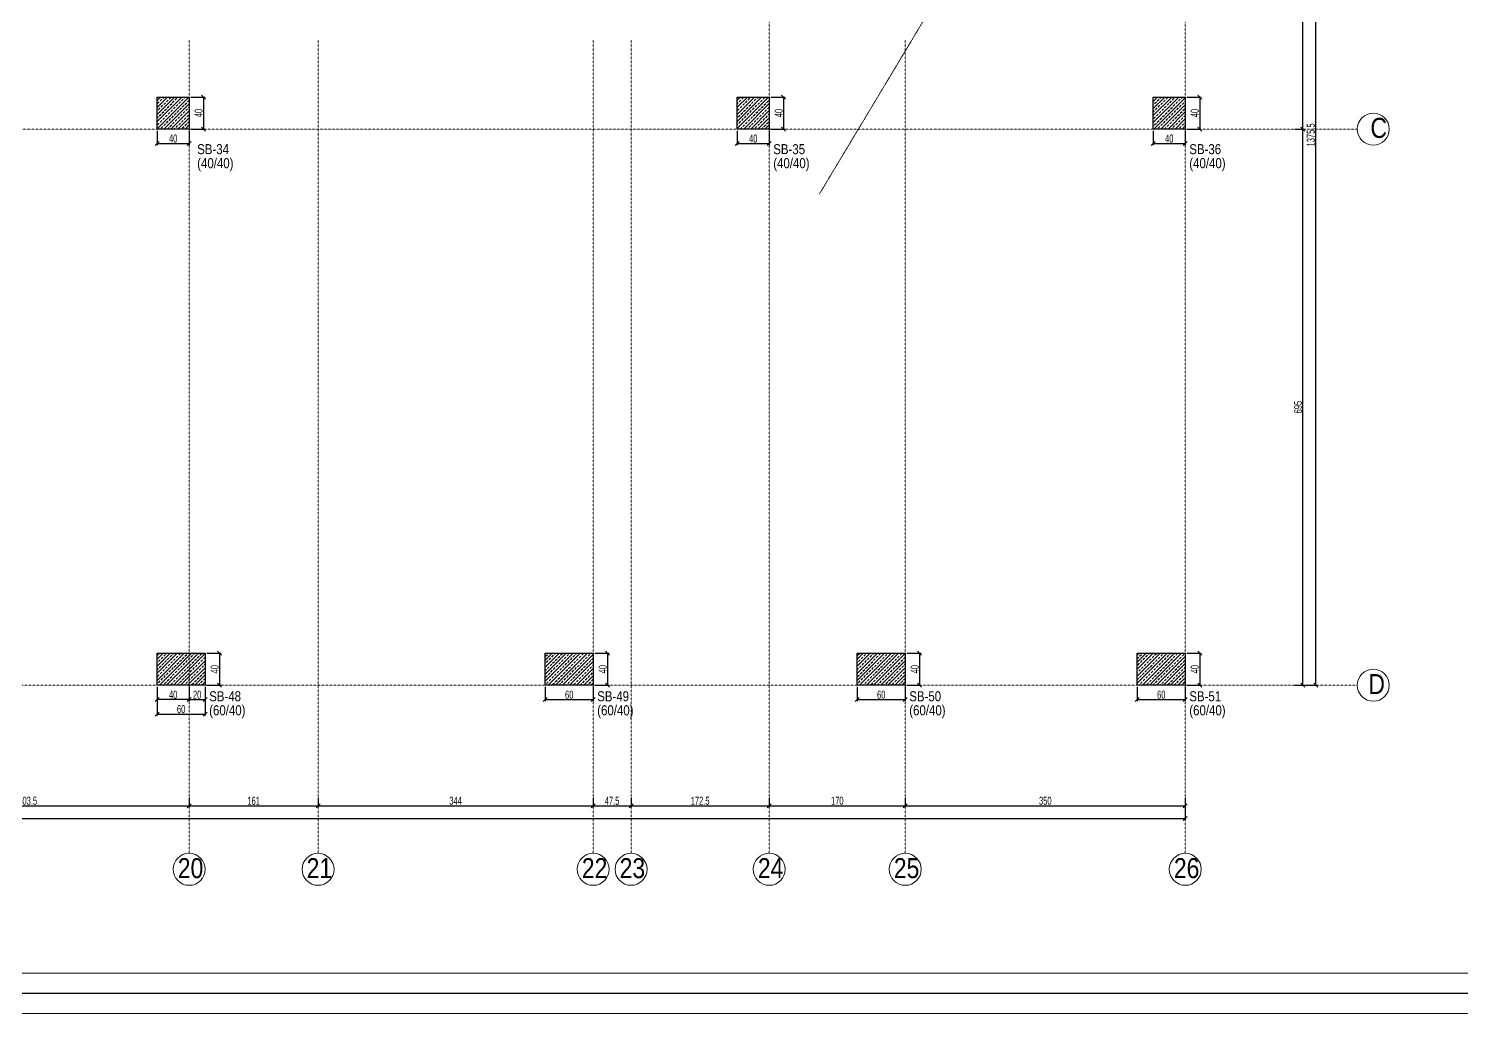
# Model space of a CAD drawing. Header units: millimetres. Extents: x -267 to 94375, y 6431 to 10838.
# Drawn here: x 44922 to 46713, y 6532 to 7762 of the extents above; entities that cross this region are included whole.
import ezdxf

# ---------------------------------------------------------------- set-up
doc = ezdxf.new("R2010")
doc.units = ezdxf.units.MM
doc.header["$LTSCALE"] = 0.0001
doc.linetypes.add('DASHED', pattern=[19.05, 12.7, -6.35])
for name, color, linetype, lineweight in [('AKS BALONU (BEYKENT)', 7, 'Continuous', 20), ('AKS CIZGISI (BEYKENT)', 252, 'DASHED', 20), ('AKS NO (BEYKENT)', 3, 'Continuous', 20), ('AKS OLCU (BEYKENT)', 200, 'Continuous', 20), ('KOLON (BEYKENT)', 3, 'Continuous', 30), ('KOLON ISMI (BEYKENT)', 91, 'Continuous', 20), ('OLCU (BEYKENT)', 14, 'Continuous', 20), ('SHEETSUMMARY-50', 152, 'Continuous', 20), ('SheetView', 40, 'Continuous', 20), ('SheetViewOut', 231, 'Continuous', 20), ('TARAMA (BEYKENT)', 252, 'Continuous', 25)]:
    doc.layers.add(name, color=color, linetype=linetype, lineweight=lineweight)
doc.styles.add('DSMOLC-50', font='bahnschrift light condensed', dxfattribs={"width": 0.75, "height": 10})
doc.styles.add('KLNOLC-50', font='bahnschrift light condensed', dxfattribs={"width": 0.75, "height": 10})
doc.styles.add('YAZI (BEYKENT)', font='')
doc.styles.get('YAZI (BEYKENT)').set_extended_font_data('Bahnschrift Light Condensed')
doc.dimstyles.new('DSMOLC-50', dxfattribs={"dimtxt": 10, "dimasz": 5, "dimexe": 2, "dimexo": 2, "dimgap": 1, "dimtad": 1, "dimdec": 1, "dimrnd": 0.5, "dimzin": 12, "dimdsep": 46, "dimtxsty": 'DSMOLC-50', "dimblk": 'OBLIQUE', "dimblk1": 'OBLIQUE', "dimblk2": 'OBLIQUE', "dimcen": 0, "dimclrt": 7, "dimadec": 0, "dimazin": 0, "dimtfac": 1, "dimtdec": 4, "dimtix": 1, "dimtmove": 2, "dimatfit": 3, "dimfxl": 1, "dimtzin": 0, "dimarcsym": 0})
doc.dimstyles.new('KLNOLC-50', dxfattribs={"dimtxt": 10, "dimasz": 5, "dimexe": 2, "dimexo": 2, "dimgap": 1, "dimtad": 1, "dimdec": 1, "dimrnd": 0.5, "dimzin": 12, "dimdsep": 46, "dimtxsty": 'KLNOLC-50', "dimblk": 'OBLIQUE', "dimblk1": 'OBLIQUE', "dimblk2": 'OBLIQUE', "dimcen": 0, "dimclrt": 7, "dimadec": 0, "dimazin": 0, "dimtfac": 1, "dimtdec": 4, "dimtix": 1, "dimtmove": 2, "dimatfit": 3, "dimfxl": 1, "dimtzin": 0, "dimarcsym": 0})
pattern_1 = [(45, (38345.936, 6088.7264), (-4.4194174, 4.4194174), []), (45, (38350.3556, 6088.7264), (-4.4194174, 4.4194174), [3.125, -1.5625])]

# ---------------------------------------------------------------- blocks, each defined once
blk = doc.blocks.new('_Oblique')
at = {"color": 0, "linetype": 'ByBlock', "lineweight": -2}
blk.add_line((-0.5, -0.5), (0.5, 0.5), dxfattribs=at)
blk = doc.blocks.new('*D317')
at = {"layer": 'AKS OLCU (BEYKENT)', "color": 0, "lineweight": -2, "transparency": 16777216}
for p, q in [((46504.9, 7636.8), (46516.9, 7636.8)), ((46514.9, 6941.8), (46514.9, 7636.8)), ((46504.9, 6941.8), (46516.9, 6941.8))]:
    blk.add_line(p, q, dxfattribs=at)
at = {"layer": 'DEFPOINTS', "color": 0, "lineweight": -3, "transparency": 16777216}
for p in [(46502.9, 7636.8), (46514.9, 7636.8), (46502.9, 6941.8)]:
    blk.add_point(p, dxfattribs=at)
at = {"layer": 'AKS OLCU (BEYKENT)', "color": 0, "lineweight": -2, "transparency": 16777216, "xscale": 5, "yscale": 5, "zscale": 5}
for p, rotation in [((46514.9, 7636.8), 90), ((46514.9, 6941.8), 270)]:
    blk.add_blockref('_Oblique', p, dxfattribs=dict(at, rotation=rotation))
at = {"layer": 'AKS OLCU (BEYKENT)', "color": 7, "transparency": 16777216, "insert": (46508.8, 7289.3), "char_height": 10, "attachment_point": 5, "rotation": 90, "style": 'DSMOLC-50'}
blk.add_mtext('695', dxfattribs=at)
blk = doc.blocks.new('*D318')
at = {"layer": 'AKS OLCU (BEYKENT)', "color": 0, "lineweight": -2, "transparency": 16777216}
for p, q in [((46504.9, 8051.8), (46516.9, 8051.8)), ((46514.9, 7636.8), (46514.9, 8051.8)), ((46504.9, 7636.8), (46516.9, 7636.8))]:
    blk.add_line(p, q, dxfattribs=at)
at = {"layer": 'DEFPOINTS', "color": 0, "lineweight": -3, "transparency": 16777216}
for p in [(46502.9, 8051.8), (46514.9, 8051.8), (46502.9, 7636.8)]:
    blk.add_point(p, dxfattribs=at)
at = {"layer": 'AKS OLCU (BEYKENT)', "color": 0, "lineweight": -2, "transparency": 16777216, "xscale": 5, "yscale": 5, "zscale": 5}
for p, rotation in [((46514.9, 8051.8), 90), ((46514.9, 7636.8), 270)]:
    blk.add_blockref('_Oblique', p, dxfattribs=dict(at, rotation=rotation))
at = {"layer": 'AKS OLCU (BEYKENT)', "color": 7, "transparency": 16777216, "insert": (46508.8, 7844.3), "char_height": 10, "attachment_point": 5, "rotation": 90, "style": 'DSMOLC-50'}
blk.add_mtext('415', dxfattribs=at)
blk = doc.blocks.new('*D320')
at = {"layer": 'AKS OLCU (BEYKENT)', "color": 0, "lineweight": -2, "transparency": 16777216}
for p, q in [((46504.9, 8317.3), (46532.9, 8317.3)), ((46530.9, 6941.8), (46530.9, 8317.3)), ((46504.9, 6941.8), (46532.9, 6941.8))]:
    blk.add_line(p, q, dxfattribs=at)
at = {"layer": 'DEFPOINTS', "color": 0, "lineweight": -3, "transparency": 16777216}
for p in [(46502.9, 8317.3), (46530.9, 8317.3), (46502.9, 6941.8)]:
    blk.add_point(p, dxfattribs=at)
at = {"layer": 'AKS OLCU (BEYKENT)', "color": 0, "lineweight": -2, "transparency": 16777216, "xscale": 5, "yscale": 5, "zscale": 5}
for p, rotation in [((46530.9, 8317.3), 90), ((46530.9, 6941.8), 270)]:
    blk.add_blockref('_Oblique', p, dxfattribs=dict(at, rotation=rotation))
at = {"layer": 'AKS OLCU (BEYKENT)', "color": 7, "transparency": 16777216, "insert": (46524.8, 7629.5), "char_height": 10, "attachment_point": 5, "rotation": 90, "style": 'DSMOLC-50'}
blk.add_mtext('1375.5', dxfattribs=at)
blk = doc.blocks.new('*D338')
at = {"layer": 'AKS OLCU (BEYKENT)', "color": 0, "lineweight": -2, "transparency": 16777216}
for p, q in [((44719.2, 6801.3), (44719.2, 6789.3)), ((44719.2, 6791.3), (45122.9, 6791.3)), ((45122.9, 6801.3), (45122.9, 6789.3))]:
    blk.add_line(p, q, dxfattribs=at)
at = {"layer": 'DEFPOINTS', "color": 0, "lineweight": -3, "transparency": 16777216}
for p in [(44719.2, 6803.3), (45122.9, 6803.3), (45122.9, 6791.3)]:
    blk.add_point(p, dxfattribs=at)
at = {"layer": 'AKS OLCU (BEYKENT)', "color": 0, "lineweight": -2, "transparency": 16777216, "xscale": 5, "yscale": 5, "zscale": 5, "rotation": 180}
blk.add_blockref('_Oblique', (44719.2, 6791.3), dxfattribs=at)
at = {"layer": 'AKS OLCU (BEYKENT)', "color": 0, "lineweight": -2, "transparency": 16777216, "xscale": 5, "yscale": 5, "zscale": 5}
blk.add_blockref('_Oblique', (45122.9, 6791.3), dxfattribs=at)
at = {"layer": 'AKS OLCU (BEYKENT)', "color": 7, "transparency": 16777216, "insert": (44921.1, 6797.4), "char_height": 10, "attachment_point": 5, "style": 'DSMOLC-50'}
blk.add_mtext('403.5', dxfattribs=at)
blk = doc.blocks.new('*D339')
at = {"layer": 'AKS OLCU (BEYKENT)', "color": 0, "lineweight": -2, "transparency": 16777216}
for p, q in [((45122.9, 6801.3), (45122.9, 6789.3)), ((45122.9, 6791.3), (45284, 6791.3)), ((45284, 6801.3), (45284, 6789.3))]:
    blk.add_line(p, q, dxfattribs=at)
at = {"layer": 'DEFPOINTS', "color": 0, "lineweight": -3, "transparency": 16777216}
for p in [(45122.9, 6803.3), (45284, 6803.3), (45284, 6791.3)]:
    blk.add_point(p, dxfattribs=at)
at = {"layer": 'AKS OLCU (BEYKENT)', "color": 0, "lineweight": -2, "transparency": 16777216, "xscale": 5, "yscale": 5, "zscale": 5, "rotation": 180}
blk.add_blockref('_Oblique', (45122.9, 6791.3), dxfattribs=at)
at = {"layer": 'AKS OLCU (BEYKENT)', "color": 0, "lineweight": -2, "transparency": 16777216, "xscale": 5, "yscale": 5, "zscale": 5}
blk.add_blockref('_Oblique', (45284, 6791.3), dxfattribs=at)
at = {"layer": 'AKS OLCU (BEYKENT)', "color": 7, "transparency": 16777216, "insert": (45203.4, 6797.3), "char_height": 10, "attachment_point": 5, "style": 'DSMOLC-50'}
blk.add_mtext('161', dxfattribs=at)
blk = doc.blocks.new('*D340')
at = {"layer": 'AKS OLCU (BEYKENT)', "color": 0, "lineweight": -2, "transparency": 16777216}
for p, q in [((45284, 6801.3), (45284, 6789.3)), ((45284, 6791.3), (45627.9, 6791.3)), ((45627.9, 6801.3), (45627.9, 6789.3))]:
    blk.add_line(p, q, dxfattribs=at)
at = {"layer": 'DEFPOINTS', "color": 0, "lineweight": -3, "transparency": 16777216}
for p in [(45284, 6803.3), (45627.9, 6803.3), (45627.9, 6791.3)]:
    blk.add_point(p, dxfattribs=at)
at = {"layer": 'AKS OLCU (BEYKENT)', "color": 0, "lineweight": -2, "transparency": 16777216, "xscale": 5, "yscale": 5, "zscale": 5, "rotation": 180}
blk.add_blockref('_Oblique', (45284, 6791.3), dxfattribs=at)
at = {"layer": 'AKS OLCU (BEYKENT)', "color": 0, "lineweight": -2, "transparency": 16777216, "xscale": 5, "yscale": 5, "zscale": 5}
blk.add_blockref('_Oblique', (45627.9, 6791.3), dxfattribs=at)
at = {"layer": 'AKS OLCU (BEYKENT)', "color": 7, "transparency": 16777216, "insert": (45455.9, 6797.4), "char_height": 10, "attachment_point": 5, "style": 'DSMOLC-50'}
blk.add_mtext('344', dxfattribs=at)
blk = doc.blocks.new('*D346')
at = {"layer": 'AKS OLCU (BEYKENT)', "color": 0, "lineweight": -2, "transparency": 16777216}
for p, q in [((45627.9, 6801.3), (45627.9, 6789.3)), ((45627.9, 6791.3), (45675.2, 6791.3)), ((45675.2, 6801.3), (45675.2, 6789.3))]:
    blk.add_line(p, q, dxfattribs=at)
at = {"layer": 'DEFPOINTS', "color": 0, "lineweight": -3, "transparency": 16777216}
for p in [(45627.9, 6803.3), (45675.2, 6803.3), (45675.2, 6791.3)]:
    blk.add_point(p, dxfattribs=at)
at = {"layer": 'AKS OLCU (BEYKENT)', "color": 0, "lineweight": -2, "transparency": 16777216, "xscale": 5, "yscale": 5, "zscale": 5, "rotation": 180}
blk.add_blockref('_Oblique', (45627.9, 6791.3), dxfattribs=at)
at = {"layer": 'AKS OLCU (BEYKENT)', "color": 0, "lineweight": -2, "transparency": 16777216, "xscale": 5, "yscale": 5, "zscale": 5}
blk.add_blockref('_Oblique', (45675.2, 6791.3), dxfattribs=at)
at = {"layer": 'AKS OLCU (BEYKENT)', "color": 7, "transparency": 16777216, "insert": (45651.5, 6797.3), "char_height": 10, "attachment_point": 5, "style": 'DSMOLC-50'}
blk.add_mtext('47.5', dxfattribs=at)
blk = doc.blocks.new('*D347')
at = {"layer": 'AKS OLCU (BEYKENT)', "color": 0, "lineweight": -2, "transparency": 16777216}
for p, q in [((45675.2, 6801.3), (45675.2, 6789.3)), ((45675.2, 6791.3), (45847.9, 6791.3)), ((45847.9, 6801.3), (45847.9, 6789.3))]:
    blk.add_line(p, q, dxfattribs=at)
at = {"layer": 'DEFPOINTS', "color": 0, "lineweight": -3, "transparency": 16777216}
for p in [(45675.2, 6803.3), (45847.9, 6803.3), (45847.9, 6791.3)]:
    blk.add_point(p, dxfattribs=at)
at = {"layer": 'AKS OLCU (BEYKENT)', "color": 0, "lineweight": -2, "transparency": 16777216, "xscale": 5, "yscale": 5, "zscale": 5, "rotation": 180}
blk.add_blockref('_Oblique', (45675.2, 6791.3), dxfattribs=at)
at = {"layer": 'AKS OLCU (BEYKENT)', "color": 0, "lineweight": -2, "transparency": 16777216, "xscale": 5, "yscale": 5, "zscale": 5}
blk.add_blockref('_Oblique', (45847.9, 6791.3), dxfattribs=at)
at = {"layer": 'AKS OLCU (BEYKENT)', "color": 7, "transparency": 16777216, "insert": (45761.5, 6797.4), "char_height": 10, "attachment_point": 5, "style": 'DSMOLC-50'}
blk.add_mtext('172.5', dxfattribs=at)
blk = doc.blocks.new('*D348')
at = {"layer": 'AKS OLCU (BEYKENT)', "color": 0, "lineweight": -2, "transparency": 16777216}
for p, q in [((45847.9, 6801.3), (45847.9, 6789.3)), ((45847.9, 6791.3), (46017.9, 6791.3)), ((46017.9, 6801.3), (46017.9, 6789.3))]:
    blk.add_line(p, q, dxfattribs=at)
at = {"layer": 'DEFPOINTS', "color": 0, "lineweight": -3, "transparency": 16777216}
for p in [(45847.9, 6803.3), (46017.9, 6803.3), (46017.9, 6791.3)]:
    blk.add_point(p, dxfattribs=at)
at = {"layer": 'AKS OLCU (BEYKENT)', "color": 0, "lineweight": -2, "transparency": 16777216, "xscale": 5, "yscale": 5, "zscale": 5, "rotation": 180}
blk.add_blockref('_Oblique', (45847.9, 6791.3), dxfattribs=at)
at = {"layer": 'AKS OLCU (BEYKENT)', "color": 0, "lineweight": -2, "transparency": 16777216, "xscale": 5, "yscale": 5, "zscale": 5}
blk.add_blockref('_Oblique', (46017.9, 6791.3), dxfattribs=at)
at = {"layer": 'AKS OLCU (BEYKENT)', "color": 7, "transparency": 16777216, "insert": (45932.9, 6797.4), "char_height": 10, "attachment_point": 5, "style": 'DSMOLC-50'}
blk.add_mtext('170', dxfattribs=at)
blk = doc.blocks.new('*D349')
at = {"layer": 'AKS OLCU (BEYKENT)', "color": 0, "lineweight": -2, "transparency": 16777216}
for p, q in [((46017.9, 6801.3), (46017.9, 6789.3)), ((46017.9, 6791.3), (46367.9, 6791.3)), ((46367.9, 6801.3), (46367.9, 6789.3))]:
    blk.add_line(p, q, dxfattribs=at)
at = {"layer": 'DEFPOINTS', "color": 0, "lineweight": -3, "transparency": 16777216}
for p in [(46017.9, 6803.3), (46367.9, 6803.3), (46367.9, 6791.3)]:
    blk.add_point(p, dxfattribs=at)
at = {"layer": 'AKS OLCU (BEYKENT)', "color": 0, "lineweight": -2, "transparency": 16777216, "xscale": 5, "yscale": 5, "zscale": 5, "rotation": 180}
blk.add_blockref('_Oblique', (46017.9, 6791.3), dxfattribs=at)
at = {"layer": 'AKS OLCU (BEYKENT)', "color": 0, "lineweight": -2, "transparency": 16777216, "xscale": 5, "yscale": 5, "zscale": 5}
blk.add_blockref('_Oblique', (46367.9, 6791.3), dxfattribs=at)
at = {"layer": 'AKS OLCU (BEYKENT)', "color": 7, "transparency": 16777216, "insert": (46192.9, 6797.4), "char_height": 10, "attachment_point": 5, "style": 'DSMOLC-50'}
blk.add_mtext('350', dxfattribs=at)
blk = doc.blocks.new('*D350')
at = {"layer": 'AKS OLCU (BEYKENT)', "color": 0, "lineweight": -2, "transparency": 16777216}
for p, q in [((39997.9, 6801.3), (39997.9, 6773.3)), ((46367.9, 6801.3), (46367.9, 6773.3)), ((39997.9, 6775.3), (46367.9, 6775.3))]:
    blk.add_line(p, q, dxfattribs=at)
at = {"layer": 'DEFPOINTS', "color": 0, "lineweight": -3, "transparency": 16777216}
for p in [(39997.9, 6803.3), (46367.9, 6803.3), (46367.9, 6775.3)]:
    blk.add_point(p, dxfattribs=at)
at = {"layer": 'AKS OLCU (BEYKENT)', "color": 0, "lineweight": -2, "transparency": 16777216, "xscale": 5, "yscale": 5, "zscale": 5, "rotation": 180}
blk.add_blockref('_Oblique', (39997.9, 6775.3), dxfattribs=at)
at = {"layer": 'AKS OLCU (BEYKENT)', "color": 0, "lineweight": -2, "transparency": 16777216, "xscale": 5, "yscale": 5, "zscale": 5}
blk.add_blockref('_Oblique', (46367.9, 6775.3), dxfattribs=at)
at = {"layer": 'AKS OLCU (BEYKENT)', "color": 7, "transparency": 16777216, "insert": (43182.9, 6781.4), "char_height": 10, "attachment_point": 5, "style": 'DSMOLC-50'}
blk.add_mtext('6370', dxfattribs=at)
blk = doc.blocks.new('*D407')
at = {"layer": 'DEFPOINTS', "color": 0, "lineweight": -3, "transparency": 16777216}
for p in [(45627.9, 6981.8), (45627.9, 6941.8), (45645.9, 6941.8)]:
    blk.add_point(p, dxfattribs=at)
at = {"layer": 'OLCU (BEYKENT)', "color": 0, "lineweight": -2, "transparency": 16777216}
for p, q in [((45629.9, 6981.8), (45647.9, 6981.8)), ((45645.9, 6981.8), (45645.9, 6941.8)), ((45629.9, 6941.8), (45647.9, 6941.8))]:
    blk.add_line(p, q, dxfattribs=at)
at = {"layer": 'OLCU (BEYKENT)', "color": 0, "lineweight": -2, "transparency": 16777216, "xscale": 5, "yscale": 5, "zscale": 5}
for p, rotation in [((45645.9, 6981.8), 90), ((45645.9, 6941.8), 270)]:
    blk.add_blockref('_Oblique', p, dxfattribs=dict(at, rotation=rotation))
at = {"layer": 'OLCU (BEYKENT)', "color": 7, "transparency": 16777216, "insert": (45639.8, 6961.8), "char_height": 10, "attachment_point": 5, "rotation": 90, "style": 'KLNOLC-50'}
blk.add_mtext('40', dxfattribs=at)
blk = doc.blocks.new('*D408')
at = {"layer": 'DEFPOINTS', "color": 0, "lineweight": -3, "transparency": 16777216}
for p in [(45567.9, 6941.8), (45627.9, 6941.8), (45627.9, 6923.8)]:
    blk.add_point(p, dxfattribs=at)
at = {"layer": 'OLCU (BEYKENT)', "color": 0, "lineweight": -2, "transparency": 16777216}
for p, q in [((45567.9, 6939.8), (45567.9, 6921.8)), ((45627.9, 6939.8), (45627.9, 6921.8)), ((45567.9, 6923.8), (45627.9, 6923.8))]:
    blk.add_line(p, q, dxfattribs=at)
at = {"layer": 'OLCU (BEYKENT)', "color": 0, "lineweight": -2, "transparency": 16777216, "xscale": 5, "yscale": 5, "zscale": 5, "rotation": 180}
blk.add_blockref('_Oblique', (45567.9, 6923.8), dxfattribs=at)
at = {"layer": 'OLCU (BEYKENT)', "color": 0, "lineweight": -2, "transparency": 16777216, "xscale": 5, "yscale": 5, "zscale": 5}
blk.add_blockref('_Oblique', (45627.9, 6923.8), dxfattribs=at)
at = {"layer": 'OLCU (BEYKENT)', "color": 7, "transparency": 16777216, "insert": (45597.9, 6929.9), "char_height": 10, "attachment_point": 5, "style": 'KLNOLC-50'}
blk.add_mtext('60', dxfattribs=at)
blk = doc.blocks.new('*D409')
at = {"layer": 'DEFPOINTS', "color": 0, "lineweight": -3, "transparency": 16777216}
for p in [(46017.9, 6981.8), (46017.9, 6941.8), (46035.9, 6941.8)]:
    blk.add_point(p, dxfattribs=at)
at = {"layer": 'OLCU (BEYKENT)', "color": 0, "lineweight": -2, "transparency": 16777216}
for p, q in [((46019.9, 6981.8), (46037.9, 6981.8)), ((46035.9, 6981.8), (46035.9, 6941.8)), ((46019.9, 6941.8), (46037.9, 6941.8))]:
    blk.add_line(p, q, dxfattribs=at)
at = {"layer": 'OLCU (BEYKENT)', "color": 0, "lineweight": -2, "transparency": 16777216, "xscale": 5, "yscale": 5, "zscale": 5}
for p, rotation in [((46035.9, 6981.8), 90), ((46035.9, 6941.8), 270)]:
    blk.add_blockref('_Oblique', p, dxfattribs=dict(at, rotation=rotation))
at = {"layer": 'OLCU (BEYKENT)', "color": 7, "transparency": 16777216, "insert": (46029.8, 6961.8), "char_height": 10, "attachment_point": 5, "rotation": 90, "style": 'KLNOLC-50'}
blk.add_mtext('40', dxfattribs=at)
blk = doc.blocks.new('*D410')
at = {"layer": 'DEFPOINTS', "color": 0, "lineweight": -3, "transparency": 16777216}
for p in [(45957.9, 6941.8), (46017.9, 6941.8), (46017.9, 6923.8)]:
    blk.add_point(p, dxfattribs=at)
at = {"layer": 'OLCU (BEYKENT)', "color": 0, "lineweight": -2, "transparency": 16777216}
for p, q in [((45957.9, 6939.8), (45957.9, 6921.8)), ((46017.9, 6939.8), (46017.9, 6921.8)), ((45957.9, 6923.8), (46017.9, 6923.8))]:
    blk.add_line(p, q, dxfattribs=at)
at = {"layer": 'OLCU (BEYKENT)', "color": 0, "lineweight": -2, "transparency": 16777216, "xscale": 5, "yscale": 5, "zscale": 5, "rotation": 180}
blk.add_blockref('_Oblique', (45957.9, 6923.8), dxfattribs=at)
at = {"layer": 'OLCU (BEYKENT)', "color": 0, "lineweight": -2, "transparency": 16777216, "xscale": 5, "yscale": 5, "zscale": 5}
blk.add_blockref('_Oblique', (46017.9, 6923.8), dxfattribs=at)
at = {"layer": 'OLCU (BEYKENT)', "color": 7, "transparency": 16777216, "insert": (45987.9, 6929.9), "char_height": 10, "attachment_point": 5, "style": 'KLNOLC-50'}
blk.add_mtext('60', dxfattribs=at)
blk = doc.blocks.new('*D411')
at = {"layer": 'DEFPOINTS', "color": 0, "lineweight": -3, "transparency": 16777216}
for p in [(46367.9, 6981.8), (46367.9, 6941.8), (46385.9, 6941.8)]:
    blk.add_point(p, dxfattribs=at)
at = {"layer": 'OLCU (BEYKENT)', "color": 0, "lineweight": -2, "transparency": 16777216}
for p, q in [((46369.9, 6981.8), (46387.9, 6981.8)), ((46385.9, 6981.8), (46385.9, 6941.8)), ((46369.9, 6941.8), (46387.9, 6941.8))]:
    blk.add_line(p, q, dxfattribs=at)
at = {"layer": 'OLCU (BEYKENT)', "color": 0, "lineweight": -2, "transparency": 16777216, "xscale": 5, "yscale": 5, "zscale": 5}
for p, rotation in [((46385.9, 6981.8), 90), ((46385.9, 6941.8), 270)]:
    blk.add_blockref('_Oblique', p, dxfattribs=dict(at, rotation=rotation))
at = {"layer": 'OLCU (BEYKENT)', "color": 7, "transparency": 16777216, "insert": (46379.8, 6961.8), "char_height": 10, "attachment_point": 5, "rotation": 90, "style": 'KLNOLC-50'}
blk.add_mtext('40', dxfattribs=at)
blk = doc.blocks.new('*D412')
at = {"layer": 'DEFPOINTS', "color": 0, "lineweight": -3, "transparency": 16777216}
for p in [(46307.9, 6941.8), (46367.9, 6941.8), (46367.9, 6923.8)]:
    blk.add_point(p, dxfattribs=at)
at = {"layer": 'OLCU (BEYKENT)', "color": 0, "lineweight": -2, "transparency": 16777216}
for p, q in [((46307.9, 6939.8), (46307.9, 6921.8)), ((46367.9, 6939.8), (46367.9, 6921.8)), ((46307.9, 6923.8), (46367.9, 6923.8))]:
    blk.add_line(p, q, dxfattribs=at)
at = {"layer": 'OLCU (BEYKENT)', "color": 0, "lineweight": -2, "transparency": 16777216, "xscale": 5, "yscale": 5, "zscale": 5, "rotation": 180}
blk.add_blockref('_Oblique', (46307.9, 6923.8), dxfattribs=at)
at = {"layer": 'OLCU (BEYKENT)', "color": 0, "lineweight": -2, "transparency": 16777216, "xscale": 5, "yscale": 5, "zscale": 5}
blk.add_blockref('_Oblique', (46367.9, 6923.8), dxfattribs=at)
at = {"layer": 'OLCU (BEYKENT)', "color": 7, "transparency": 16777216, "insert": (46337.9, 6929.9), "char_height": 10, "attachment_point": 5, "style": 'KLNOLC-50'}
blk.add_mtext('60', dxfattribs=at)
blk = doc.blocks.new('*D413')
at = {"layer": 'DEFPOINTS', "color": 0, "lineweight": -3, "transparency": 16777216}
for p in [(45142.9, 6981.8), (45142.9, 6941.8), (45160.9, 6941.8)]:
    blk.add_point(p, dxfattribs=at)
at = {"layer": 'OLCU (BEYKENT)', "color": 0, "lineweight": -2, "transparency": 16777216}
for p, q in [((45144.9, 6981.8), (45162.9, 6981.8)), ((45160.9, 6981.8), (45160.9, 6941.8)), ((45144.9, 6941.8), (45162.9, 6941.8))]:
    blk.add_line(p, q, dxfattribs=at)
at = {"layer": 'OLCU (BEYKENT)', "color": 0, "lineweight": -2, "transparency": 16777216, "xscale": 5, "yscale": 5, "zscale": 5}
for p, rotation in [((45160.9, 6981.8), 90), ((45160.9, 6941.8), 270)]:
    blk.add_blockref('_Oblique', p, dxfattribs=dict(at, rotation=rotation))
at = {"layer": 'OLCU (BEYKENT)', "color": 7, "transparency": 16777216, "insert": (45154.8, 6961.8), "char_height": 10, "attachment_point": 5, "rotation": 90, "style": 'KLNOLC-50'}
blk.add_mtext('40', dxfattribs=at)
blk = doc.blocks.new('*D414')
at = {"layer": 'DEFPOINTS', "color": 0, "lineweight": -3, "transparency": 16777216}
for p in [(45082.9, 6941.8), (45122.9, 6941.8), (45082.9, 6923.8)]:
    blk.add_point(p, dxfattribs=at)
at = {"layer": 'OLCU (BEYKENT)', "color": 0, "lineweight": -2, "transparency": 16777216}
for p, q in [((45082.9, 6939.8), (45082.9, 6921.8)), ((45122.9, 6939.8), (45122.9, 6921.8)), ((45122.9, 6923.8), (45082.9, 6923.8))]:
    blk.add_line(p, q, dxfattribs=at)
at = {"layer": 'OLCU (BEYKENT)', "color": 0, "lineweight": -2, "transparency": 16777216, "xscale": 5, "yscale": 5, "zscale": 5, "rotation": 180}
blk.add_blockref('_Oblique', (45082.9, 6923.8), dxfattribs=at)
at = {"layer": 'OLCU (BEYKENT)', "color": 0, "lineweight": -2, "transparency": 16777216, "xscale": 5, "yscale": 5, "zscale": 5}
blk.add_blockref('_Oblique', (45122.9, 6923.8), dxfattribs=at)
at = {"layer": 'OLCU (BEYKENT)', "color": 7, "transparency": 16777216, "insert": (45102.9, 6929.9), "char_height": 10, "attachment_point": 5, "style": 'KLNOLC-50'}
blk.add_mtext('40', dxfattribs=at)
blk = doc.blocks.new('*D415')
at = {"layer": 'DEFPOINTS', "color": 0, "lineweight": -3, "transparency": 16777216}
for p in [(45122.9, 6941.8), (45142.9, 6941.8), (45142.9, 6923.8)]:
    blk.add_point(p, dxfattribs=at)
at = {"layer": 'OLCU (BEYKENT)', "color": 0, "lineweight": -2, "transparency": 16777216}
for p, q in [((45122.9, 6939.8), (45122.9, 6921.8)), ((45142.9, 6939.8), (45142.9, 6921.8)), ((45122.9, 6923.8), (45142.9, 6923.8))]:
    blk.add_line(p, q, dxfattribs=at)
at = {"layer": 'OLCU (BEYKENT)', "color": 0, "lineweight": -2, "transparency": 16777216, "xscale": 5, "yscale": 5, "zscale": 5, "rotation": 180}
blk.add_blockref('_Oblique', (45122.9, 6923.8), dxfattribs=at)
at = {"layer": 'OLCU (BEYKENT)', "color": 0, "lineweight": -2, "transparency": 16777216, "xscale": 5, "yscale": 5, "zscale": 5}
blk.add_blockref('_Oblique', (45142.9, 6923.8), dxfattribs=at)
at = {"layer": 'OLCU (BEYKENT)', "color": 7, "transparency": 16777216, "insert": (45132.9, 6929.9), "char_height": 10, "attachment_point": 5, "style": 'KLNOLC-50'}
blk.add_mtext('20', dxfattribs=at)
blk = doc.blocks.new('*D416')
at = {"layer": 'DEFPOINTS', "color": 0, "lineweight": -3, "transparency": 16777216}
for p in [(45082.9, 6941.8), (45142.9, 6941.8), (45142.9, 6905.8)]:
    blk.add_point(p, dxfattribs=at)
at = {"layer": 'OLCU (BEYKENT)', "color": 0, "lineweight": -2, "transparency": 16777216}
for p, q in [((45082.9, 6939.8), (45082.9, 6903.8)), ((45142.9, 6939.8), (45142.9, 6903.8)), ((45082.9, 6905.8), (45142.9, 6905.8))]:
    blk.add_line(p, q, dxfattribs=at)
at = {"layer": 'OLCU (BEYKENT)', "color": 0, "lineweight": -2, "transparency": 16777216, "xscale": 5, "yscale": 5, "zscale": 5, "rotation": 180}
blk.add_blockref('_Oblique', (45082.9, 6905.8), dxfattribs=at)
at = {"layer": 'OLCU (BEYKENT)', "color": 0, "lineweight": -2, "transparency": 16777216, "xscale": 5, "yscale": 5, "zscale": 5}
blk.add_blockref('_Oblique', (45142.9, 6905.8), dxfattribs=at)
at = {"layer": 'OLCU (BEYKENT)', "color": 7, "transparency": 16777216, "insert": (45112.9, 6911.9), "char_height": 10, "attachment_point": 5, "style": 'KLNOLC-50'}
blk.add_mtext('60', dxfattribs=at)
blk = doc.blocks.new('*D435')
at = {"layer": 'DEFPOINTS', "color": 0, "lineweight": -3, "transparency": 16777216}
for p in [(45122.9, 7676.8), (45122.9, 7636.8), (45140.9, 7636.8)]:
    blk.add_point(p, dxfattribs=at)
at = {"layer": 'OLCU (BEYKENT)', "color": 0, "lineweight": -2, "transparency": 16777216}
for p, q in [((45124.9, 7676.8), (45142.9, 7676.8)), ((45140.9, 7676.8), (45140.9, 7636.8)), ((45124.9, 7636.8), (45142.9, 7636.8))]:
    blk.add_line(p, q, dxfattribs=at)
at = {"layer": 'OLCU (BEYKENT)', "color": 0, "lineweight": -2, "transparency": 16777216, "xscale": 5, "yscale": 5, "zscale": 5}
for p, rotation in [((45140.9, 7676.8), 90), ((45140.9, 7636.8), 270)]:
    blk.add_blockref('_Oblique', p, dxfattribs=dict(at, rotation=rotation))
at = {"layer": 'OLCU (BEYKENT)', "color": 7, "transparency": 16777216, "insert": (45134.8, 7656.8), "char_height": 10, "attachment_point": 5, "rotation": 90, "style": 'KLNOLC-50'}
blk.add_mtext('40', dxfattribs=at)
blk = doc.blocks.new('*D436')
at = {"layer": 'DEFPOINTS', "color": 0, "lineweight": -3, "transparency": 16777216}
for p in [(45082.9, 7636.8), (45122.9, 7636.8), (45122.9, 7618.8)]:
    blk.add_point(p, dxfattribs=at)
at = {"layer": 'OLCU (BEYKENT)', "color": 0, "lineweight": -2, "transparency": 16777216}
for p, q in [((45082.9, 7634.8), (45082.9, 7616.8)), ((45122.9, 7634.8), (45122.9, 7616.8)), ((45082.9, 7618.8), (45122.9, 7618.8))]:
    blk.add_line(p, q, dxfattribs=at)
at = {"layer": 'OLCU (BEYKENT)', "color": 0, "lineweight": -2, "transparency": 16777216, "xscale": 5, "yscale": 5, "zscale": 5, "rotation": 180}
blk.add_blockref('_Oblique', (45082.9, 7618.8), dxfattribs=at)
at = {"layer": 'OLCU (BEYKENT)', "color": 0, "lineweight": -2, "transparency": 16777216, "xscale": 5, "yscale": 5, "zscale": 5}
blk.add_blockref('_Oblique', (45122.9, 7618.8), dxfattribs=at)
at = {"layer": 'OLCU (BEYKENT)', "color": 7, "transparency": 16777216, "insert": (45102.9, 7624.9), "char_height": 10, "attachment_point": 5, "style": 'KLNOLC-50'}
blk.add_mtext('40', dxfattribs=at)
blk = doc.blocks.new('*D437')
at = {"layer": 'DEFPOINTS', "color": 0, "lineweight": -3, "transparency": 16777216}
for p in [(45847.9, 7676.8), (45847.9, 7636.8), (45865.9, 7636.8)]:
    blk.add_point(p, dxfattribs=at)
at = {"layer": 'OLCU (BEYKENT)', "color": 0, "lineweight": -2, "transparency": 16777216}
for p, q in [((45849.9, 7676.8), (45867.9, 7676.8)), ((45865.9, 7676.8), (45865.9, 7636.8)), ((45849.9, 7636.8), (45867.9, 7636.8))]:
    blk.add_line(p, q, dxfattribs=at)
at = {"layer": 'OLCU (BEYKENT)', "color": 0, "lineweight": -2, "transparency": 16777216, "xscale": 5, "yscale": 5, "zscale": 5}
for p, rotation in [((45865.9, 7676.8), 90), ((45865.9, 7636.8), 270)]:
    blk.add_blockref('_Oblique', p, dxfattribs=dict(at, rotation=rotation))
at = {"layer": 'OLCU (BEYKENT)', "color": 7, "transparency": 16777216, "insert": (45859.8, 7656.8), "char_height": 10, "attachment_point": 5, "rotation": 90, "style": 'KLNOLC-50'}
blk.add_mtext('40', dxfattribs=at)
blk = doc.blocks.new('*D438')
at = {"layer": 'DEFPOINTS', "color": 0, "lineweight": -3, "transparency": 16777216}
for p in [(45807.9, 7636.8), (45847.9, 7636.8), (45847.9, 7618.8)]:
    blk.add_point(p, dxfattribs=at)
at = {"layer": 'OLCU (BEYKENT)', "color": 0, "lineweight": -2, "transparency": 16777216}
for p, q in [((45807.9, 7634.8), (45807.9, 7616.8)), ((45847.9, 7634.8), (45847.9, 7616.8)), ((45807.9, 7618.8), (45847.9, 7618.8))]:
    blk.add_line(p, q, dxfattribs=at)
at = {"layer": 'OLCU (BEYKENT)', "color": 0, "lineweight": -2, "transparency": 16777216, "xscale": 5, "yscale": 5, "zscale": 5, "rotation": 180}
blk.add_blockref('_Oblique', (45807.9, 7618.8), dxfattribs=at)
at = {"layer": 'OLCU (BEYKENT)', "color": 0, "lineweight": -2, "transparency": 16777216, "xscale": 5, "yscale": 5, "zscale": 5}
blk.add_blockref('_Oblique', (45847.9, 7618.8), dxfattribs=at)
at = {"layer": 'OLCU (BEYKENT)', "color": 7, "transparency": 16777216, "insert": (45827.9, 7624.9), "char_height": 10, "attachment_point": 5, "style": 'KLNOLC-50'}
blk.add_mtext('40', dxfattribs=at)
blk = doc.blocks.new('*D439')
at = {"layer": 'DEFPOINTS', "color": 0, "lineweight": -3, "transparency": 16777216}
for p in [(46367.9, 7676.8), (46367.9, 7636.8), (46385.9, 7636.8)]:
    blk.add_point(p, dxfattribs=at)
at = {"layer": 'OLCU (BEYKENT)', "color": 0, "lineweight": -2, "transparency": 16777216}
for p, q in [((46369.9, 7676.8), (46387.9, 7676.8)), ((46385.9, 7676.8), (46385.9, 7636.8)), ((46369.9, 7636.8), (46387.9, 7636.8))]:
    blk.add_line(p, q, dxfattribs=at)
at = {"layer": 'OLCU (BEYKENT)', "color": 0, "lineweight": -2, "transparency": 16777216, "xscale": 5, "yscale": 5, "zscale": 5}
for p, rotation in [((46385.9, 7676.8), 90), ((46385.9, 7636.8), 270)]:
    blk.add_blockref('_Oblique', p, dxfattribs=dict(at, rotation=rotation))
at = {"layer": 'OLCU (BEYKENT)', "color": 7, "transparency": 16777216, "insert": (46379.8, 7656.8), "char_height": 10, "attachment_point": 5, "rotation": 90, "style": 'KLNOLC-50'}
blk.add_mtext('40', dxfattribs=at)
blk = doc.blocks.new('*D440')
at = {"layer": 'DEFPOINTS', "color": 0, "lineweight": -3, "transparency": 16777216}
for p in [(46327.9, 7636.8), (46367.9, 7636.8), (46367.9, 7618.8)]:
    blk.add_point(p, dxfattribs=at)
at = {"layer": 'OLCU (BEYKENT)', "color": 0, "lineweight": -2, "transparency": 16777216}
for p, q in [((46327.9, 7634.8), (46327.9, 7616.8)), ((46367.9, 7634.8), (46367.9, 7616.8)), ((46327.9, 7618.8), (46367.9, 7618.8))]:
    blk.add_line(p, q, dxfattribs=at)
at = {"layer": 'OLCU (BEYKENT)', "color": 0, "lineweight": -2, "transparency": 16777216, "xscale": 5, "yscale": 5, "zscale": 5, "rotation": 180}
blk.add_blockref('_Oblique', (46327.9, 7618.8), dxfattribs=at)
at = {"layer": 'OLCU (BEYKENT)', "color": 0, "lineweight": -2, "transparency": 16777216, "xscale": 5, "yscale": 5, "zscale": 5}
blk.add_blockref('_Oblique', (46367.9, 7618.8), dxfattribs=at)
at = {"layer": 'OLCU (BEYKENT)', "color": 7, "transparency": 16777216, "insert": (46347.9, 7624.9), "char_height": 10, "attachment_point": 5, "style": 'KLNOLC-50'}
blk.add_mtext('40', dxfattribs=at)

msp = doc.modelspace()

# ---------------------------------------------------------------- hatches: boundary and pattern name
at = {"layer": 'TARAMA (BEYKENT)'}
h = msp.add_hatch(dxfattribs=at)
h.set_pattern_fill('ANSI33', color=256, style=0, pattern_type=0)
h.set_pattern_definition(pattern_1)
h.paths.add_polyline_path([(45082.87, 7676.77), (45122.87, 7676.77), (45122.87, 7636.77), (45082.87, 7636.77)], flags=0)
h = msp.add_hatch(dxfattribs=at)
h.set_pattern_fill('ANSI33', color=256, style=0, pattern_type=0)
h.set_pattern_definition(pattern_1)
h.paths.add_polyline_path([(45807.9, 7676.77), (45847.9, 7676.77), (45847.9, 7636.77), (45807.9, 7636.77)], flags=0)
h = msp.add_hatch(dxfattribs=at)
h.set_pattern_fill('ANSI33', color=256, style=0, pattern_type=0)
h.set_pattern_definition(pattern_1)
h.paths.add_polyline_path([(46327.9, 7676.77), (46367.9, 7676.77), (46367.9, 7636.77), (46327.9, 7636.77)], flags=0)
h = msp.add_hatch(dxfattribs=at)
h.set_pattern_fill('ANSI33', color=256, style=0, pattern_type=0)
h.set_pattern_definition(pattern_1)
h.paths.add_polyline_path([(45082.9, 6981.77), (45142.9, 6981.77), (45142.9, 6941.77), (45082.9, 6941.77)], flags=0)
h = msp.add_hatch(dxfattribs=at)
h.set_pattern_fill('ANSI33', color=256, style=0, pattern_type=0)
h.set_pattern_definition(pattern_1)
h.paths.add_polyline_path([(45567.88, 6981.77), (45627.88, 6981.77), (45627.88, 6941.77), (45567.88, 6941.77)], flags=0)
h = msp.add_hatch(dxfattribs=at)
h.set_pattern_fill('ANSI33', color=256, style=0, pattern_type=0)
h.set_pattern_definition(pattern_1)
h.paths.add_polyline_path([(45957.9, 6981.77), (46017.9, 6981.77), (46017.9, 6941.77), (45957.9, 6941.77)], flags=0)
h = msp.add_hatch(dxfattribs=at)
h.set_pattern_fill('ANSI33', color=256, style=0, pattern_type=0)
h.set_pattern_definition(pattern_1)
h.paths.add_polyline_path([(46307.9, 6981.77), (46367.9, 6981.77), (46367.9, 6941.77), (46307.9, 6941.77)], flags=0)

# ---------------------------------------------------------------- linework, layer by layer
at = {"layer": 'AKS BALONU (BEYKENT)'}
for centre in [(46602.9, 7636.77), (46602.9, 6941.77), (45122.9, 6711.77), (45283.95, 6711.77), (45627.9, 6711.77), (45675.16, 6711.77), (45847.9, 6711.77), (46017.9, 6711.77), (46367.9, 6711.77)]:
    msp.add_circle(centre, 20, dxfattribs=at)
at = {"layer": 'AKS CIZGISI (BEYKENT)'}
for p, q in [((46470.84, 8488.77), (45910.46, 7555.41)), ((46367.9, 6731.77), (46367.89, 8317.3)), ((45847.9, 6731.77), (45847.9, 8197.37)), ((45122.9, 6731.77), (45122.9, 7748.07)), ((45283.95, 6731.77), (45283.95, 7748.07)), ((45627.9, 6731.77), (45627.9, 7748.07)), ((45675.16, 6731.77), (45675.16, 7748.07)), ((46017.9, 6731.77), (46017.9, 7748.07)), ((40197.24, 7636.77), (46582.9, 7636.77)), ((39797.9, 6941.77), (46582.9, 6941.77))]:
    msp.add_line(p, q, dxfattribs=at)
at = {"layer": 'KOLON (BEYKENT)'}
for points in [[(45082.87, 7676.77), (45122.87, 7676.77), (45122.87, 7636.77), (45082.87, 7636.77)], [(45807.9, 7676.77), (45847.9, 7676.77), (45847.9, 7636.77), (45807.9, 7636.77)], [(46327.9, 7676.77), (46367.9, 7676.77), (46367.9, 7636.77), (46327.9, 7636.77)], [(45082.9, 6981.77), (45142.9, 6981.77), (45142.9, 6941.77), (45082.9, 6941.77)], [(45567.88, 6981.77), (45627.88, 6981.77), (45627.88, 6941.77), (45567.88, 6941.77)], [(45957.9, 6981.77), (46017.9, 6981.77), (46017.9, 6941.77), (45957.9, 6941.77)], [(46307.9, 6981.77), (46367.9, 6981.77), (46367.9, 6941.77), (46307.9, 6941.77)]]:
    msp.add_lwpolyline(points, close=True, dxfattribs=at)
at = {"layer": 'SHEETSUMMARY-50', "const_width": 2, "flags": 128}
msp.add_lwpolyline([(39580.33, 6556.81), (57139.42, 6556.81), (57139.42, 10706.81), (39580.33, 10706.81)], close=True, dxfattribs=at)
at = {"layer": 'SheetView'}
msp.add_lwpolyline([(39605.33, 6581.81), (56514.42, 6581.81), (56514.42, 10681.81), (39605.33, 10681.81)], close=True, dxfattribs=at)
at = {"layer": 'SheetViewOut'}
msp.add_lwpolyline([(39555.33, 6531.81), (57164.42, 6531.81), (57164.42, 10731.81), (39555.33, 10731.81)], close=True, dxfattribs=at)

# ---------------------------------------------------------------- texts
at = {"layer": 'AKS NO (BEYKENT)', "style": 'YAZI (BEYKENT)'}
for s, p in [('C', (46599.33, 7625.77)), ('D', (46596.74, 6930.77)), ('20', (45108.68, 6700.77)), ('21', (45269.73, 6700.77)), ('22', (45613.68, 6700.77)), ('23', (45660.94, 6700.77)), ('24', (45833.67, 6700.77)), ('25', (46003.63, 6700.77)), ('26', (46353.64, 6700.77))]:
    msp.add_text(s, height=25, dxfattribs=at).set_placement(p)
at = {"layer": 'KOLON ISMI (BEYKENT)', "style": 'YAZI (BEYKENT)'}
for s, p in [('SB-34', (45132.9, 7605.45)), ('SB-35', (45852.9, 7605.45)), ('SB-36', (46372.9, 7605.45)), ('(40/40)', (45132.9, 7587.95)), ('(40/40)', (45852.9, 7587.95)), ('(40/40)', (46372.9, 7587.95)), ('SB-48', (45147.9, 6921.77)), ('SB-49', (45632.88, 6921.77)), ('SB-50', (46022.9, 6921.77)), ('SB-51', (46372.9, 6921.77)), ('(60/40)', (45147.9, 6904.27)), ('(60/40)', (45632.88, 6904.27)), ('(60/40)', (46022.9, 6904.27)), ('(60/40)', (46372.9, 6904.27))]:
    msp.add_text(s, height=12.5, dxfattribs=at).set_placement(p)

# ---------------------------------------------------------------- dimensions: what is measured, and where the dimension line sits
at = {"layer": 'AKS OLCU (BEYKENT)'}
for base, p1, p2, picture, middle in [((46530.87, 8317.3), (46502.87, 6941.77), (46502.87, 8317.3), '*D320', (46524.76, 7629.54)), ((46514.87, 8051.77), (46502.87, 7636.77), (46502.87, 8051.77), '*D318', (46508.82, 7844.27)), ((46514.87, 7636.77), (46502.87, 6941.77), (46502.87, 7636.77), '*D317', (46508.76, 7289.27))]:
    dim = msp.add_linear_dim(base=base, p1=p1, p2=p2, angle=90, dimstyle='DSMOLC-50', dxfattribs=at)
    dim.commit()
    dim.dimension.update_dxf_attribs({"geometry": picture, "text_midpoint": middle})
for base, p1, p2, picture, middle in [((46367.9, 6775.26), (39997.9, 6803.26), (46367.9, 6803.26), '*D350', (43182.9, 6781.36)), ((45122.9, 6791.26), (44719.22, 6803.26), (45122.9, 6803.26), '*D338', (44921.06, 6797.36)), ((45283.9506, 6791.2568), (45122.9012, 6803.2568), (45283.9506, 6803.2568), '*D339', (45203.4259, 6797.3083)), ((45627.9012, 6791.2568), (45283.9506, 6803.2568), (45627.9012, 6803.2568), '*D340', (45455.9259, 6797.3599)), ((45675.16, 6791.26), (45627.9, 6803.26), (45675.16, 6803.26), '*D346', (45651.53, 6797.31)), ((45847.9, 6791.26), (45675.16, 6803.26), (45847.9, 6803.26), '*D347', (45761.53, 6797.36)), ((46017.9, 6791.26), (45847.9, 6803.26), (46017.9, 6803.26), '*D348', (45932.9, 6797.36)), ((46367.9, 6791.26), (46017.9, 6803.26), (46367.9, 6803.26), '*D349', (46192.9, 6797.36))]:
    dim = msp.add_linear_dim(base=base, p1=p1, p2=p2, dimstyle='DSMOLC-50', dxfattribs=at)
    dim.commit()
    dim.dimension.update_dxf_attribs({"geometry": picture, "text_midpoint": middle})
at = {"layer": 'OLCU (BEYKENT)'}
for base, p1, p2, angle, picture, middle in [((45140.9, 7636.77), (45122.9, 7676.77), (45122.9, 7636.77), 270, '*D435', (45134.8, 7656.77)), ((45865.9, 7636.77), (45847.9, 7676.77), (45847.9, 7636.77), 270, '*D437', (45859.8, 7656.77)), ((46385.89, 7636.77), (46367.89, 7676.77), (46367.89, 7636.77), 270, '*D439', (46379.79, 7656.77)), ((45160.9, 6941.77), (45142.9, 6981.77), (45142.9, 6941.77), 270, '*D413', (45154.8, 6961.77)), ((45645.88, 6941.77), (45627.88, 6981.77), (45627.88, 6941.77), 270, '*D407', (45639.78, 6961.77)), ((46035.9, 6941.77), (46017.9, 6981.77), (46017.9, 6941.77), 270, '*D409', (46029.8, 6961.77)), ((46385.9, 6941.77), (46367.9, 6981.77), (46367.9, 6941.77), 270, '*D411', (46379.79, 6961.77)), ((45082.9, 6923.77), (45122.9, 6941.77), (45082.9, 6941.77), 180, '*D414', (45102.9, 6929.88))]:
    dim = msp.add_linear_dim(base=base, p1=p1, p2=p2, angle=angle, dimstyle='KLNOLC-50', dxfattribs=at)
    dim.commit()
    dim.dimension.update_dxf_attribs({"geometry": picture, "text_midpoint": middle})
for base, p1, p2, picture, middle in [((45122.9, 7618.77), (45082.87, 7636.77), (45122.9, 7636.77), '*D436', (45102.89, 7624.88)), ((45847.9, 7618.77), (45807.9, 7636.77), (45847.9, 7636.77), '*D438', (45827.9, 7624.88)), ((46367.89, 7618.77), (46327.9, 7636.77), (46367.89, 7636.77), '*D440', (46347.9, 7624.88)), ((45142.9, 6905.77), (45082.9, 6941.77), (45142.9, 6941.77), '*D416', (45112.9, 6911.88)), ((45142.9, 6923.77), (45122.9, 6941.77), (45142.9, 6941.77), '*D415', (45132.9, 6929.88)), ((45627.88, 6923.77), (45567.88, 6941.77), (45627.88, 6941.77), '*D408', (45597.88, 6929.88)), ((46017.9, 6923.77), (45957.9, 6941.77), (46017.9, 6941.77), '*D410', (45987.9, 6929.88)), ((46367.9, 6923.77), (46307.9, 6941.77), (46367.9, 6941.77), '*D412', (46337.9, 6929.88))]:
    dim = msp.add_linear_dim(base=base, p1=p1, p2=p2, dimstyle='KLNOLC-50', dxfattribs=at)
    dim.commit()
    dim.dimension.update_dxf_attribs({"geometry": picture, "text_midpoint": middle})

doc.saveas('drawing.dxf')
